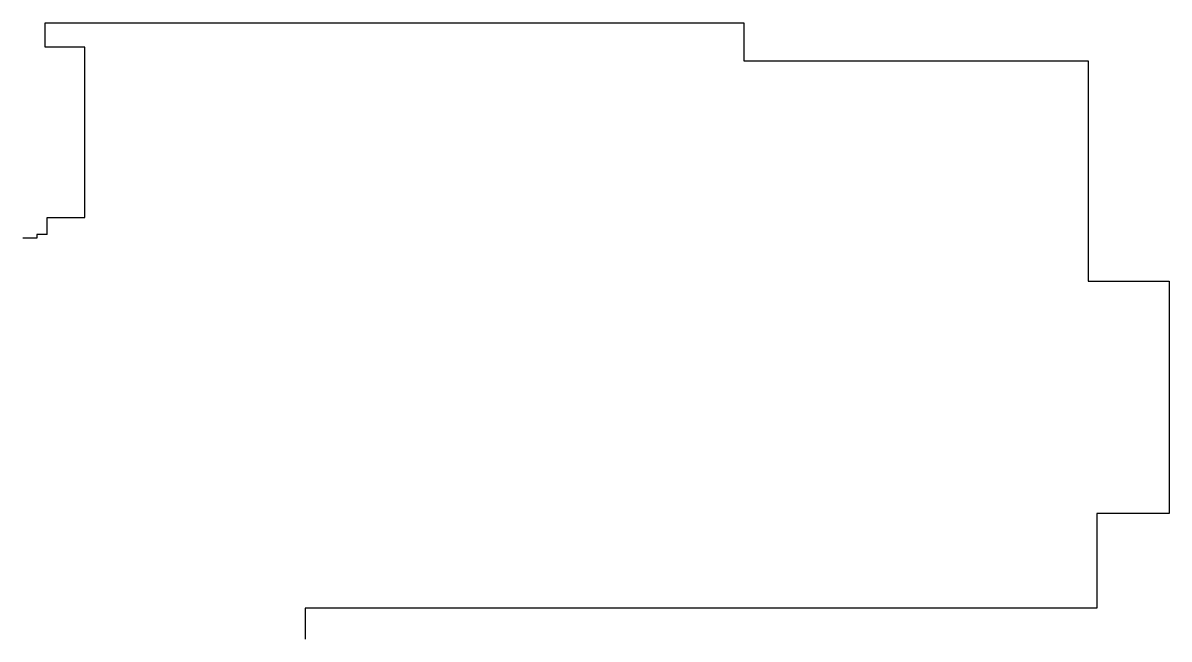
# Model space of a CAD drawing. Header units: centimetres. Extents: x 1031 to 1364, y -10 to 169.
import ezdxf

# ---------------------------------------------------------------- set-up
doc = ezdxf.new("R2010")
doc.units = ezdxf.units.CM

msp = doc.modelspace()

# ---------------------------------------------------------------- linework, layer by layer
for p, q in [((1037.6, 168.77), (1240.6, 168.77)), ((1240.6, 168.77), (1240.6, 157.77)), ((1049.1, 112.27), (1049.1, 161.77)), ((1240.6, 157.77), (1340.6, 157.77)), ((1340.6, 157.77), (1340.6, 93.77)), ((1038.1, 107.27), (1038.1, 112.27)), ((1038.1, 112.27), (1049.1, 112.27)), ((1038.1, 107.27), (1035.1, 107.27)), ((1035.1, 107.27), (1035.1, 106.27)), ((1035.1, 106.27), (1031.1, 106.27)), ((1364.1, 26.27), (1343.1, 26.27)), ((1343.1, 26.27), (1343.1, -1.23)), ((1343.1, -1.23), (1113.1, -1.23)), ((1113.1, -1.23), (1113.1, -10.23))]:
    msp.add_line(p, q)
for points in [[(1049.1, 161.77), (1037.6, 161.77), (1037.6, 168.77)], [(1340.6, 93.77), (1364.1, 93.77)], [(1364.1, 93.77), (1364.1, 26.27)]]:
    msp.add_lwpolyline(points)

doc.saveas('drawing.dxf')
